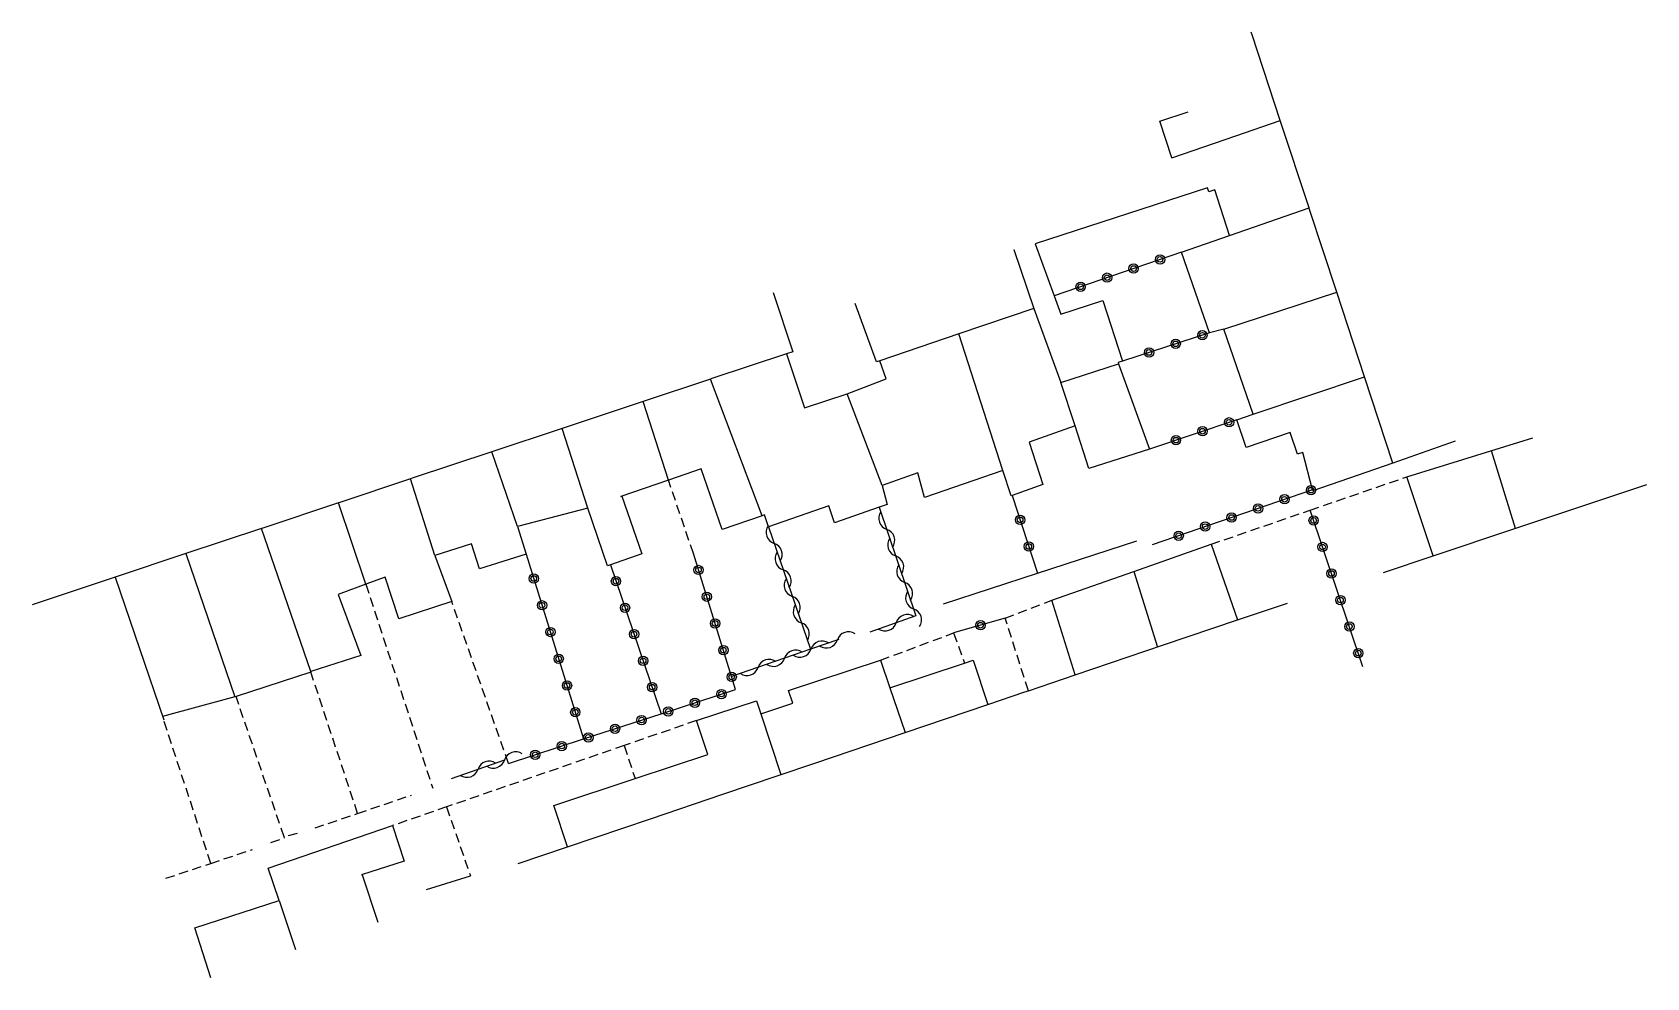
# Model space of a CAD drawing. Header units: millimetres. Extents: x 101000 to 102000, y 122000 to 122973.
# Drawn here: x 101535.1 to 101621.6, y 122074.1 to 122124.7 of the extents above; entities that cross this region are included whole.
import ezdxf

# ---------------------------------------------------------------- set-up
doc = ezdxf.new("R2010")
doc.units = ezdxf.units.MM
doc.linetypes.add('DASHED', pattern=[0.75, 0.5, -0.25])
doc.layers.get('0').update_dxf_attribs({"linetype": 'CONTINUOUS'})
for name, color, linetype in [('W0101', 7, 'CONTINUOUS'), ('W0104', 1, 'CONTINUOUS'), ('W0112', 1, 'DASHED'), ('W0300', 7, 'CONTINUOUS'), ('W0310', 3, 'CONTINUOUS'), ('W0323', 7, 'CONTINUOUS')]:
    doc.layers.add(name, color=color, linetype=linetype)

# ---------------------------------------------------------------- blocks, each defined once
blk = doc.blocks.new('t323o')
at = {"color": 0, "linetype": 'Continuous'}
for radius in [0.25, 0.15]:
    blk.add_circle((0, 0), radius, dxfattribs=at)
blk = doc.blocks.new('t310o')
at = {"color": 0, "linetype": 'Continuous'}
for centre, start, end in [((-0.5, 0.375), 216.8699, 323.1304), ((0.5, -0.375), 36.8699, 143.1303)]:
    blk.add_arc(centre, 0.625, start, end, dxfattribs=at)

msp = doc.modelspace()

# ---------------------------------------------------------------- linework, layer by layer
at = {"layer": 'W0101'}
for points in [[(101602, 122119.991), (101600.487, 122124.589), (101600.443, 122124.723)], [(101603.569, 122115.219), (101603.538, 122115.315), (101602, 122119.991)], [(101605.022, 122110.802), (101603.569, 122115.219)], [(101587.723, 122113.086), (101587.723, 122113.086), (101588.793, 122109.926), (101584.776, 122108.563)], [(101574.815, 122110.787), (101575.868, 122107.607), (101575.543, 122107.498), (101571.537, 122106.165)], [(101606.513, 122106.269), (101605.022, 122110.802)], [(101584.776, 122108.563), (101580.536, 122107.123), (101580.353, 122107.061), (101579.215, 122110.198), (101579.215, 122110.198)], [(101571.537, 122106.165), (101571.464, 122106.141), (101567.854, 122104.94), (101567.794, 122104.92)], [(101611.364, 122102.817), (101608.036, 122101.639), (101606.513, 122106.269)], [(101567.794, 122104.92), (101563.519, 122103.498)], [(101563.519, 122103.498), (101559.737, 122102.24)], [(101559.737, 122102.24), (101555.481, 122100.825)], [(101555.481, 122100.825), (101555.389, 122100.794), (101551.596, 122099.532)], [(101614.514, 122098.119), (101621.589, 122100.482), (101621.634, 122100.497)], [(101551.596, 122099.532), (101551.533, 122099.511), (101547.466, 122098.159)], [(101547.466, 122098.159), (101547.395, 122098.135), (101543.34, 122096.786)], [(101607.527, 122095.785), (101610.193, 122096.675), (101614.514, 122098.119)], [(101543.34, 122096.786), (101539.554, 122095.526)], [(101539.554, 122095.526), (101535.118, 122094.05)], [(101595.741, 122091.893), (101599.706, 122093.236), (101602.381, 122094.142)], [(101588.313, 122089.376), (101588.501, 122089.44), (101591.012, 122090.29), (101595.741, 122091.893)], [(101581.895, 122087.201), (101586.327, 122088.703), (101588.313, 122089.376)], [(101575.037, 122084.878), (101577.047, 122085.559), (101581.895, 122087.201)], [(101568.245, 122082.577), (101572.129, 122083.893), (101575.037, 122084.878)], [(101561.154, 122080.175), (101563.803, 122081.072), (101568.245, 122082.577)]]:
    msp.add_lwpolyline(points, dxfattribs=at)
at = {"layer": 'W0104'}
for points in [[(101596.184, 122117.999), (101595.541, 122119.961), (101597.057, 122120.457)], [(101596.184, 122117.999), (101599.612, 122119.173), (101602, 122119.991)], [(101599.28, 122113.841), (101598.496, 122116.278), (101598.168, 122116.172), (101598.09, 122116.384), (101588.869, 122113.387), (101589.882, 122110.597), (101590.235, 122109.625), (101592.494, 122110.352), (101593.538, 122107.109), (101593.305, 122107.024), (101593.327, 122106.962)], [(101599.28, 122113.841), (101603.538, 122115.315)], [(101598.969, 122108.808), (101598.205, 122108.613), (101596.704, 122112.949), (101599.28, 122113.841)], [(101598.969, 122108.808), (101605.022, 122110.802)], [(101588.793, 122109.926), (101590.241, 122105.952)], [(101600.541, 122104.266), (101598.969, 122108.808)], [(101587.133, 122101.24), (101584.776, 122108.563)], [(101575.543, 122107.498), (101576.502, 122104.597), (101578.786, 122105.352)], [(101578.786, 122105.352), (101580.882, 122106.153), (101580.536, 122107.123)], [(101593.327, 122106.962), (101594.987, 122102.391), (101591.736, 122101.345), (101591, 122103.633), (101588.541, 122102.767), (101589.272, 122100.495), (101587.63, 122099.9), (101587.571, 122099.878), (101587.133, 122101.24)], [(101591, 122103.633), (101590.241, 122105.952), (101593.327, 122106.962)], [(101574.236, 122098.821), (101571.464, 122106.141)], [(101600.541, 122104.266), (101606.513, 122106.269)], [(101580.66, 122100.446), (101578.786, 122105.352)], [(101569.212, 122100.723), (101567.854, 122104.94)], [(101564.887, 122099.221), (101563.519, 122103.498)], [(101608.036, 122101.639), (101603.735, 122100.15), (101603.719, 122100.214), (101603.209, 122102.208), (101602.927, 122102.11), (101602.522, 122103.281), (101600.178, 122102.47), (101599.662, 122103.962), (101600.541, 122104.266)], [(101610.193, 122096.675), (101608.78, 122100.903), (101615.525, 122102.993)], [(101561.12, 122098.235), (101559.737, 122102.24)], [(101613.306, 122102.305), (101614.593, 122098.145)], [(101574.236, 122098.821), (101572.089, 122098.08), (101570.967, 122101.329), (101569.212, 122100.723)], [(101587.133, 122101.24), (101582.926, 122099.787), (101582.58, 122101.109), (101580.66, 122100.446)], [(101556.683, 122096.696), (101555.389, 122100.794)], [(101569.212, 122100.723), (101566.66, 122099.842), (101566.711, 122099.86), (101567.778, 122096.77), (101566.097, 122096.189), (101565.951, 122096.139), (101564.887, 122099.221)], [(101580.66, 122100.446), (101580.929, 122099.417), (101580.509, 122099.272), (101578.111, 122098.444), (101577.799, 122099.347), (101574.566, 122098.231), (101574.349, 122098.86), (101574.236, 122098.821)], [(101552.99, 122095.145), (101551.533, 122099.511)], [(101564.887, 122099.221), (101561.12, 122098.235)], [(101550.038, 122090.463), (101547.395, 122098.135)], [(101561.12, 122098.235), (101561.585, 122096.763), (101559.088, 122095.974), (101558.662, 122097.321), (101556.683, 122096.696)], [(101543.34, 122096.786), (101545.973, 122089.11)], [(101556.683, 122096.696), (101557.595, 122094.219), (101554.754, 122093.3), (101554.033, 122095.529), (101552.99, 122095.145)], [(101594.152, 122095.839), (101598.285, 122097.288), (101599.706, 122093.236)], [(101591.012, 122090.29), (101589.762, 122094.3), (101594.152, 122095.839)], [(101594.152, 122095.839), (101595.412, 122091.781)], [(101539.554, 122095.526), (101542.161, 122087.877)], [(101552.99, 122095.145), (101551.516, 122094.603), (101552.72, 122091.33), (101550.038, 122090.463), (101550.049, 122090.428), (101546.036, 122089.13), (101545.973, 122089.11), (101542.099, 122088.065)], [(101574.153, 122088.208), (101575.874, 122088.777), (101575.652, 122089.447), (101580.578, 122091.076), (101581.068, 122089.595)], [(101581.068, 122089.595), (101585.079, 122090.922), (101585.542, 122091.075), (101586.327, 122088.703)], [(101567.423, 122084.735), (101571.314, 122086.022), (101570.711, 122087.845), (101573.922, 122088.907), (101574.153, 122088.208)], [(101581.068, 122089.595), (101581.895, 122087.201)], [(101574.153, 122088.208), (101575.232, 122084.944)], [(101563.803, 122081.072), (101563.068, 122083.294), (101567.423, 122084.735)], [(101548.348, 122078.195), (101547.76, 122079.941), (101554.428, 122082.216), (101555.045, 122080.309), (101552.76, 122079.57), (101552.801, 122079.583), (101553.627, 122077.032)], [(101556.251, 122078.799), (101558.601, 122079.522), (101558.601, 122079.522)], [(101544.693, 122074.064), (101543.83, 122076.731), (101548.348, 122078.195)], [(101548.348, 122078.195), (101549.23, 122075.571)]]:
    msp.add_lwpolyline(points, dxfattribs=at)
at = {"layer": 'W0112'}
for points in [[(101598.285, 122097.288), (101603.599, 122099.118), (101608.78, 122100.903)], [(101570.549, 122096.786), (101569.212, 122100.723)], [(101552.99, 122095.145), (101556.577, 122084.229)], [(101560.641, 122085.547), (101557.595, 122094.219)], [(101588.501, 122089.44), (101587.255, 122093.33), (101589.762, 122094.3)], [(101580.578, 122091.076), (101584.493, 122092.539), (101585.079, 122090.922)], [(101552.555, 122082.865), (101550.049, 122090.428)], [(101547.909, 122081.306), (101548.634, 122081.555), (101548.614, 122081.612), (101546.036, 122089.13)], [(101544.679, 122080.189), (101542.161, 122087.877)], [(101570.711, 122087.845), (101566.838, 122086.506), (101557.319, 122083.216), (101554.428, 122082.216)], [(101566.838, 122086.506), (101567.423, 122084.735)], [(101550.271, 122082.087), (101552.555, 122082.865), (101555.444, 122083.848)], [(101557.319, 122083.216), (101558.601, 122079.522)], [(101549.318, 122081.798), (101548.614, 122081.612)], [(101542.278, 122079.389), (101544.679, 122080.189), (101546.924, 122080.938)]]:
    msp.add_lwpolyline(points, dxfattribs=at)
at = {"layer": 'W0300'}
msp.add_lwpolyline([(101583.941, 122094.101), (101588.988, 122095.745), (101594.314, 122097.479)], dxfattribs=at)
at = {"layer": 'W0310'}
for points in [[(101580.509, 122099.272), (101582.469, 122093.463), (101580.002, 122092.576)], [(101574.566, 122098.231), (101576.815, 122091.661)], [(101578.347, 122092.193), (101576.815, 122091.661), (101572.595, 122090.196)], [(101557.59, 122084.741), (101560.45, 122085.738)]]:
    msp.add_lwpolyline(points, dxfattribs=at)
at = {"layer": 'W0323'}
for points in [[(101596.704, 122112.949), (101589.882, 122110.597)], [(101598.205, 122108.613), (101593.538, 122107.109)], [(101599.662, 122103.962), (101594.987, 122102.391)], [(101603.719, 122100.214), (101595.135, 122097.26)], [(101587.63, 122099.9), (101588.988, 122095.745)], [(101606.428, 122090.72), (101603.599, 122099.118)], [(101560.641, 122085.547), (101564.664, 122086.857), (101568.821, 122088.211), (101572.808, 122089.51), (101572.595, 122090.196), (101570.549, 122096.786)], [(101561.585, 122096.763), (101564.664, 122086.857)], [(101566.097, 122096.189), (101568.821, 122088.211)], [(101587.255, 122093.33), (101584.493, 122092.539)]]:
    msp.add_lwpolyline(points, dxfattribs=at)

# ---------------------------------------------------------------- block references
at = {"layer": 'W0310'}
for p, rotation in [((101574.872, 122097.338), 288.8967700966822), ((101580.909, 122098.085), 288.6447792324252), ((101581.389, 122096.664), 288.6447792324252), ((101575.358, 122095.918), 288.8967700966822), ((101581.868, 122095.243), 288.6447792324252), ((101575.843, 122094.499), 288.8967700966822), ((101582.348, 122093.822), 288.6447792324252), ((101576.329, 122093.08), 288.8967700966822), ((101581.414, 122093.084), 199.7758455217966), ((101576.846, 122091.672), 199.1499916302924), ((101578.263, 122092.164), 199.1499916302924), ((101575.429, 122091.18), 199.1447717215322), ((101574.012, 122090.688), 199.1447717215322), ((101560.423, 122085.729), 19.2186262847112), ((101559.006, 122085.235), 19.2186262847112)]:
    msp.add_blockref('t310o', p, dxfattribs=dict(at, rotation=rotation))
at = {"layer": 'W0323'}
for p, rotation in [((101594.136, 122112.064), 199.0224999859424), ((101595.554, 122112.553), 199.0224999859424), ((101591.3, 122111.086), 199.0224999859424), ((101592.718, 122111.575), 199.0224999859424), ((101597.821, 122108.489), 197.8621948720092), ((101594.966, 122107.569), 197.8621948720092), ((101596.393, 122108.029), 197.8621948720092), ((101597.831, 122103.347), 198.5745509841833), ((101599.253, 122103.824), 198.5745509841833), ((101596.409, 122102.869), 198.5745509841833), ((101602.227, 122099.7), 198.9898059529057), ((101603.645, 122100.189), 198.9898059529057), ((101600.808, 122099.212), 198.9898059529057), ((101588.056, 122098.597), 288.0992109208036), ((101597.972, 122098.236), 198.9898059529057), ((101599.39, 122098.724), 198.9898059529057), ((101603.785, 122098.565), 108.614558828512), ((101588.522, 122097.171), 288.0992109208036), ((101596.553, 122097.748), 198.9898059529057), ((101604.264, 122097.144), 108.614558828512), ((101561.993, 122095.451), 287.2663797008323), ((101570.82, 122095.912), 107.2480223637652), ((101604.743, 122095.722), 108.614558828512), ((101566.398, 122095.309), 288.8519037709802), ((101562.438, 122094.019), 287.2663797008323), ((101566.882, 122093.889), 288.8519037709802), ((101571.265, 122094.48), 107.2480223637652), ((101605.222, 122094.301), 108.614558828512), ((101571.71, 122093.047), 107.2480223637652), ((101585.935, 122092.952), 195.9810071569537), ((101605.7, 122092.879), 108.614558828512), ((101562.883, 122092.587), 287.2663797008323), ((101567.367, 122092.47), 288.8519037709802), ((101563.328, 122091.154), 287.2663797008323), ((101567.852, 122091.05), 288.8519037709802), ((101572.155, 122091.615), 107.2480223637652), ((101606.179, 122091.458), 108.614558828512), ((101572.599, 122090.182), 107.2493401626615), ((101563.774, 122089.722), 287.2663797008323), ((101568.336, 122089.631), 288.8519037709802), ((101570.625, 122088.799), 18.04606941313875), ((101572.051, 122089.263), 18.04606941313875), ((101564.219, 122088.289), 287.2663797008323), ((101567.772, 122087.869), 18.04124080228618), ((101569.199, 122088.334), 18.04606941313875), ((101564.92, 122086.94), 18.04124080228618), ((101566.346, 122087.405), 18.04124080228618), ((101562.067, 122086.011), 18.0366812634853), ((101563.494, 122086.476), 18.0366812634853)]:
    msp.add_blockref('t323o', p, dxfattribs=dict(at, rotation=rotation))

doc.saveas('drawing.dxf')
